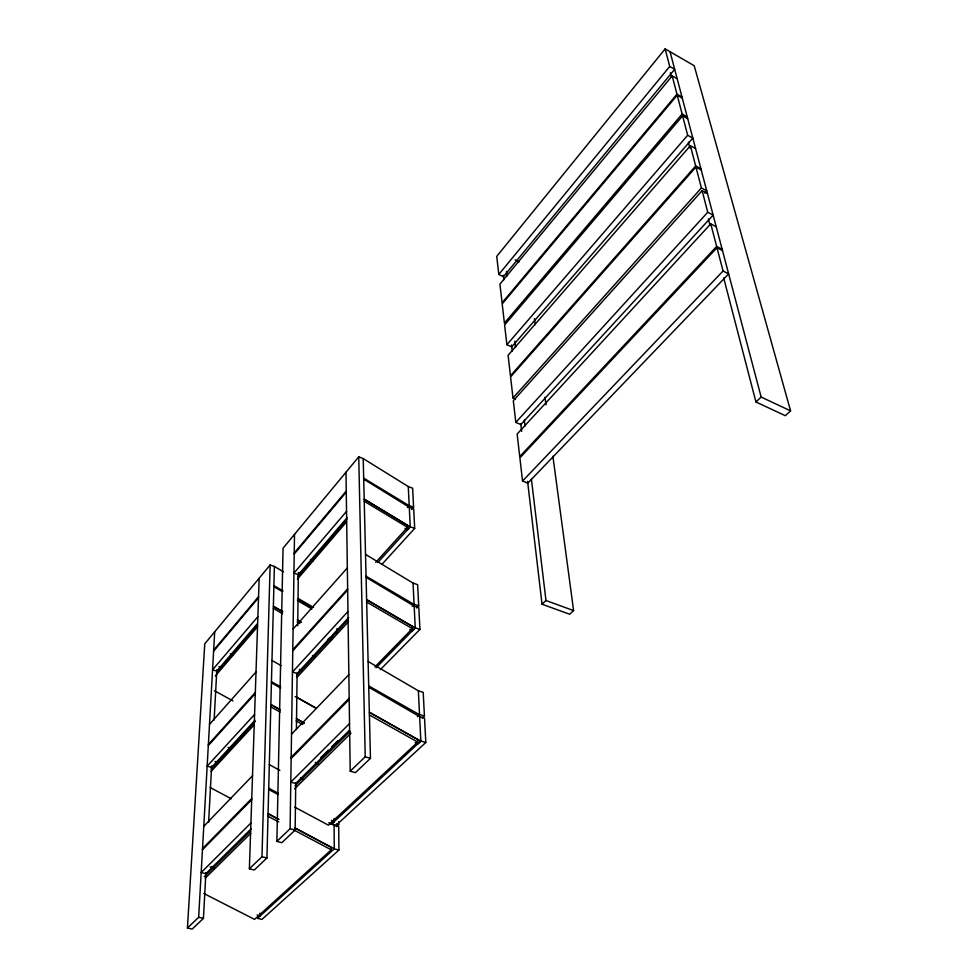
<?xml version="1.0" encoding="UTF-8"?>
<svg xmlns="http://www.w3.org/2000/svg" width="978" height="978" viewBox="0 0 978 978"><rect width="100%" height="100%" fill="white"/><g stroke="black" fill="none" stroke-linecap="round" stroke-linejoin="round"><path stroke-width="1.47" d="M411.567 509.489L413.596 507.227L412.618 488.218L408.266 486.543L363.205 458.572L358.743 456.836L283.058 548.193L276.872 841.398L281.86 842.681L295.148 830.041L295.735 782.791M296.407 729.454L297.116 673.06M297.703 625.822L298.351 574.013M276.872 841.398L290.111 828.708L294.512 534.367M259.17 578.206L249.378 868.782L254.292 870.004L266.933 857.975L274.39 566.445L270.136 564.978L204.757 643.83L187.434 928.036L192.165 929.1L203.436 918.379L205.893 872.62M249.378 868.782L261.982 856.74L270.136 564.978M259.879 913.232L259.793 916.264L257.116 914.895M208.607 822.29L211.651 765.86M214.121 720.101L216.835 669.771M187.434 928.036L198.668 917.291L214.695 631.849M665.15 48.9L496.726 256.383L498.804 274.451L503.474 276.64L674.673 69.291L669.722 66.467L665.15 48.9L694.209 65.722L790.566 410.87L785.31 415.699L755.933 401.97L723.696 277.96M498.804 274.451L669.722 66.467M672.192 75.893L499.917 284.133L502.069 302.862L676.959 94.194L672.192 75.893L677.155 78.729M677.216 95.208L502.191 303.901L504.404 323.119L682.131 114.035L677.216 95.208L682.253 98.044M294.231 553.047L346.261 491.066M294.219 554.049L346.273 492.068M213.669 650.162L258.547 596.739M213.607 651.14L258.51 597.729M682.607 115.856L504.611 324.977L506.885 344.721L511.738 346.897L692.827 138.118L687.668 135.27L682.607 115.856L687.705 118.705M346.542 511.347L293.926 573.145L298.339 574.661L347.178 517.594M257.874 616.653L212.556 669.82L216.761 671.104L257.263 623.83M297.764 576.678L346.823 519.404M216.517 672.656L257.214 625.174M297.373 579.208L346.542 521.897M215.282 676.006L257.581 626.751M506.885 344.721L687.668 135.27M690.382 145.698L508.095 355.307L510.455 375.809L695.664 165.954L690.382 145.698L695.578 148.558M701.226 169.94L695.957 167.079L510.577 376.946L512.998 397.997L515.504 399.073M293.094 629.025L347.349 567.888M209.5 724.356L256.016 671.984M407.423 507.558L409.207 505.553L413.596 507.227M512.998 397.997L701.397 187.959L695.957 167.079M702.118 190.686L513.316 400.736L515.809 422.41L520.883 424.55L713.145 215.111L707.742 212.25L702.118 190.686L707.449 193.534M292.789 649.734L347.642 588.878M704.698 193.082L706.727 190.82L701.397 187.959M208.363 744.502L255.319 692.461M292.764 650.835L347.655 589.991M208.314 745.566L255.282 693.549M375.76 562.362L407.471 527.301L407.361 525.235L364.183 499.135L410.259 526.959L407.545 529.893L404.99 528.364M377.863 562.46L410.247 526.714L414.696 528.377L381.885 564.416M515.809 422.41L707.742 212.25M347.96 611.494L292.459 672.033L297.104 673.487L348.62 617.583M254.573 714.478L207.153 766.153L211.578 767.363L254.989 720.309M710.761 223.864L517.142 434.049L519.734 456.592L716.654 246.444L710.761 223.864L716.202 226.725M296.517 675.615L348.29 619.502M211.199 769.16L255.185 721.532M297.006 677.387L348.229 621.984M211.077 771.422L254.317 724.686M716.984 247.703L519.88 457.851L522.545 481.042L527.79 483.144L728.647 273.852L723.06 271.004L716.984 247.703L722.497 250.551M522.545 481.042L723.06 271.004M412.19 606.189L414.085 604.233L418.718 605.834L417.618 584.673L413.034 583.059L365.515 554.404M291.53 734.172L348.853 674.686M203.779 826.312L252.507 775.786M416.604 608.023L418.718 605.834M374.977 666.825L412.313 628.646L412.203 626.323M376.102 667.766L415.247 627.815L419.941 629.416L418.816 607.717L414.171 606.115L366.078 577.313M409.758 629.441L412.386 630.969L415.259 628.035L414.171 606.115M291.187 757.253L349.183 698.194M202.519 848.586L251.749 798.513M291.163 758.488L349.195 699.453M202.458 849.772L251.701 799.723M380.356 669.612L419.941 629.416M349.537 723.573L290.808 782.131L295.723 783.5L349.256 730.407M250.918 822.999L201.175 872.547L205.845 873.672L251.383 828.549M320.796 757.632L328.327 750.163M331.554 746.96L338.009 740.554M295.001 785.872L350.148 731.275M204.39 876.655L250.539 830.994M294.574 788.879L350.968 733.17M205.331 878.085L250.71 833.305M363.205 458.572L370.454 758.329L355.405 772.657L350.21 771.177L365.222 756.801L358.743 456.836M417.52 716.422L419.538 714.515L424.428 716.043L423.205 692.338L418.364 690.786L368.107 661.483M417.533 716.654L419.55 714.747L418.364 690.786M552.9 456.286L573.597 610.59L569.624 614.233L542.044 604.221L545.968 600.504L531.409 479.196M755.933 401.97L761.141 397.044L670.04 51.724M422.227 718.133L424.428 716.043M417.63 739.49L417.753 742.094L328.4 825.175L294.757 807.156M328.816 822.791L331.444 824.21L420.846 740.982L425.809 742.485L424.538 718.158L419.635 716.63L368.73 687.179M331.444 824.21L334.109 821.74M415.161 742.583L417.802 744.062L420.858 741.226L419.635 716.63M425.809 742.485L336.2 825.249L331.444 823.977M336.456 826.606L338.694 824.552L338.669 821.679M294.94 827.987L331.212 847.327L331.224 849.833L254.537 919.381L203.864 893.525M334.097 825.346L338.718 826.581L338.914 850.065L261.97 919.393L257.495 918.354L334.244 848.855L334.097 825.346L330.099 823.146M198.668 917.291L203.436 918.379M261.982 856.74L266.933 857.975M338.914 850.065L334.244 848.855L294.537 827.73M290.111 828.708L295.148 830.041M336.395 823.928L338.694 824.552M365.222 756.801L370.454 758.329M545.968 600.504L573.597 610.59M363.694 479.122L409.281 507.252L413.682 508.915L414.696 528.377M761.141 397.044L790.566 410.87M515.223 259.891L519.257 261.823M211.823 866.398L214.524 867.792M716.654 246.444L722.167 249.292M210.148 866.899L214.121 869.002M278.657 819.295L268.058 813.659L278.816 819.393M267.996 816.239L278.754 821.96M293.559 829.821L331.224 849.833M210.062 787.486L231.273 798.745M331.469 820.322L334.109 821.801L334.097 818.549M268.718 788.219L278.058 793.231M215.05 761.483L217.739 762.926M300.466 777.877L303.143 779.332M695.664 165.954L700.933 168.815M268.681 789.442L278.033 794.564M214.39 690.688L232.935 700.884M280.197 709.735L270.857 704.563L280.173 709.722M304.219 723.011L296.212 718.585L304.109 722.986M270.796 706.886L280.124 712.033M296.102 720.859L302.752 724.539M228.106 747.424L230.759 748.891M218.913 666.727L221.541 668.182M269.317 764.588L279.867 770.432M271.444 681.715L280.674 686.849M295.209 696.544L316.212 708.243M682.131 114.035L687.228 116.883M315.271 762.375L317.923 763.855M369.403 714.955L417.753 742.094M299.354 669.343L301.97 670.81M676.959 94.194L681.984 97.03M368.694 685.92L419.55 714.747M271.419 682.803L280.649 688.06M296.493 697.07L316.297 708.329M230.295 653.83L232.886 655.309M282.642 611.629L273.375 606.336L282.63 611.641M329.011 638.145L331.652 639.661M273.327 608.426L282.593 613.719M297.153 622.045L299.806 623.561M327.606 639.441L330.258 640.957M271.982 660.443L281.126 665.676M298.131 598.475L313.559 607.362M273.901 585.675L283.07 590.956M297.483 599.257L311.896 607.558M312.508 655.541L315.099 657.045M366.677 602.032L412.313 628.646M366.041 576.189L414.097 604.428L413.034 583.059M273.877 586.666L281.737 591.287M297.471 600.516L311.896 608.976M274.39 566.445L283.473 571.812M298.217 572.558L300.772 574.062M310.466 559.379L313.07 560.932M364.232 501.274L407.471 527.301M363.669 478.12L409.207 505.736L408.266 486.543M670.346 72.763L671.495 77.189M688.39 142.14L689.918 148.045M708.341 218.913L709.881 224.818M534.44 318.62L535.247 324.672M544.99 397.288L546.005 404.855M506.457 271.444L507.007 275.992M514.831 341.2L515.565 347.263M524.306 420.051L525.027 426.115M503.303 275.246L503.841 279.794M511.518 344.989L512.227 351.053M520.797 423.816L521.69 431.396M527.582 481.421L542.044 604.221M409.281 507.252L410.259 526.959M345.992 472.215L350.21 771.177M337.08 628.561L337.117 632.974M332.948 634.526L332.96 637.473M420.858 741.226L369.329 712.265L420.858 741.287M301.187 622.24L297.214 619.966L301.151 622.252M415.259 628.035L366.616 599.648L415.259 628.096"/></g></svg>
